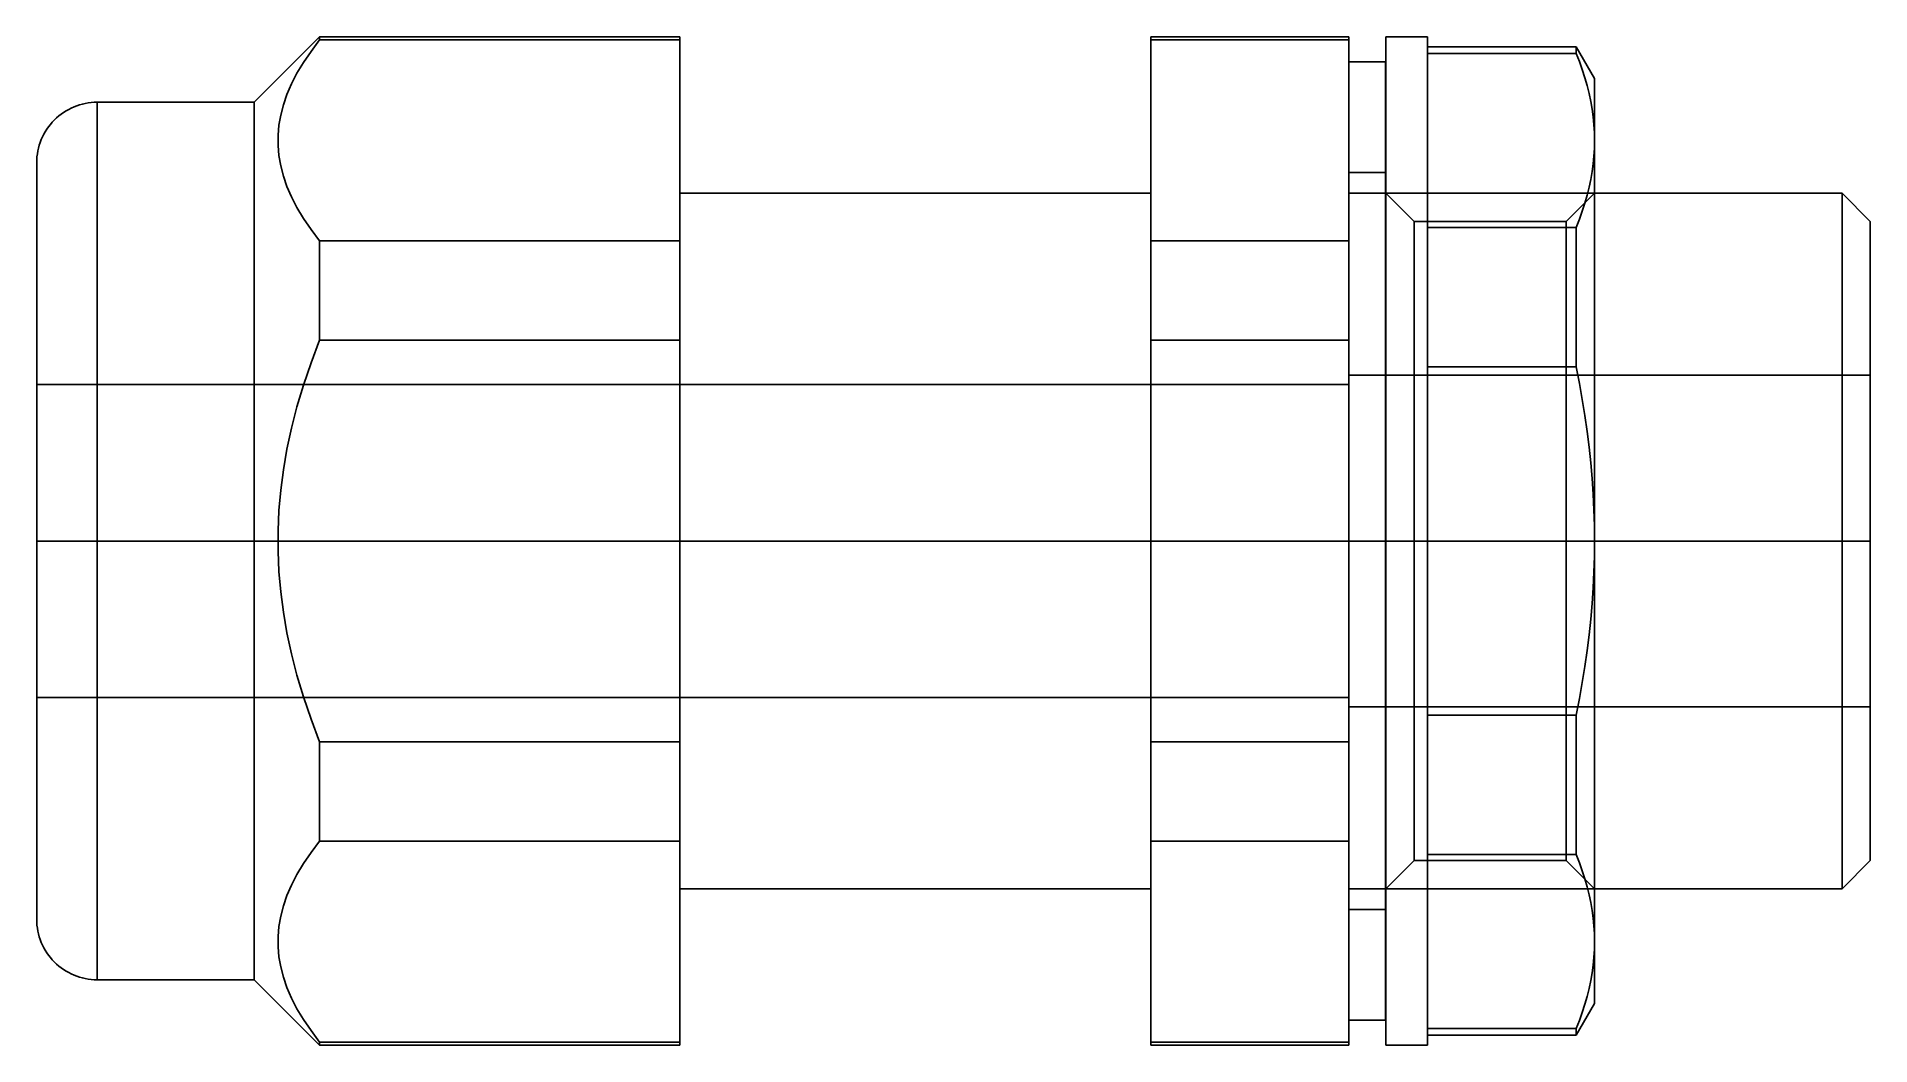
# Model space of a CAD drawing. Header units: millimetres. Extents: x -52.8 to 0, y -14.5 to 14.5.
import ezdxf

# ---------------------------------------------------------------- set-up
doc = ezdxf.new("R2010")
doc.units = ezdxf.units.MM
doc.layers.add('MAIN-1', color=7, linetype='Continuous')
doc.layers.add('MAIN-2', color=7, linetype='Continuous')

msp = doc.modelspace()

# ---------------------------------------------------------------- linework, layer by layer
at = {"layer": 'MAIN-1'}
for p, q in [((-44.61, 14.5), (-46.495, 12.615)), ((-44.61, 14.406), (-44.858, 14.079)), ((-34.25, 14.5), (-44.61, 14.5)), ((-44.61, 14.406), (-44.61, 14.5)), ((-34.25, 14.406), (-44.61, 14.406)), ((-34.25, 14.406), (-34.25, 14.5)), ((-34.25, 8.63), (-34.25, 14.406)), ((-20.7, 14.5), (-20.7, 14.406)), ((-20.7, 14.5), (-15, 14.5)), ((-20.7, 14.406), (-20.7, 8.63)), ((-20.7, 14.406), (-15, 14.406)), ((-15, 14.5), (-15, 14.406)), ((-15, 13.304), (-15, 14.406)), ((-13.935, 14.5), (-12.735, 14.5)), ((-13.935, -14.5), (-13.935, 14.5)), ((-12.735, 14.5), (-12.735, -14.5)), ((-45.075, 13.76), (-45.261, 13.448)), ((-44.858, 14.079), (-45.075, 13.76)), ((-13.95, 13.775), (-15, 13.775)), ((-13.95, -13.775), (-13.95, 13.775)), ((-12.735, 14.21), (-8.46, 14.21)), ((-8.46, 14.02), (-12.735, 14.02)), ((-8.46, 14.21), (-7.935, 13.3)), ((-8.46, 14.21), (-8.46, 14.02)), ((-8.46, 14.02), (-8.369, 13.784)), ((-8.369, 13.784), (-8.286, 13.552)), ((-45.261, 13.448), (-45.419, 13.141)), ((-15, 9.728), (-15, 13.306)), ((-8.286, 13.552), (-8.212, 13.321)), ((-8.212, 13.321), (-8.147, 13.093)), ((-7.935, 13.3), (-7.935, 11.518)), ((-45.55, 12.84), (-45.653, 12.542)), ((-45.419, 13.141), (-45.55, 12.84)), ((-8.147, 13.093), (-8.091, 12.866)), ((-8.091, 12.866), (-8.044, 12.641)), ((-51.01, 0), (-51.01, 12.615)), ((-46.495, 12.615), (-51.01, 12.615)), ((-46.495, -12.615), (-46.495, 12.615)), ((-45.73, 12.247), (-45.781, 11.955)), ((-45.653, 12.542), (-45.73, 12.247)), ((-8.044, 12.641), (-8.005, 12.416)), ((-8.005, 12.416), (-7.974, 12.192)), ((-7.974, 12.192), (-7.953, 11.968)), ((-45.781, 11.955), (-45.807, 11.664)), ((-45.807, 11.664), (-45.807, 11.373)), ((-7.953, 11.968), (-7.939, 11.743)), ((-7.939, 11.743), (-7.935, 11.518)), ((-45.807, 11.373), (-45.781, 11.081)), ((-45.781, 11.081), (-45.73, 10.789)), ((-7.939, 11.293), (-7.953, 11.069)), ((-7.935, 11.518), (-7.939, 11.293)), ((-7.935, 11.518), (-7.935, 0)), ((-52.75, 0), (-52.75, 10.875)), ((-45.73, 10.789), (-45.653, 10.494)), ((-8.005, 10.62), (-8.044, 10.396)), ((-7.974, 10.845), (-8.005, 10.62)), ((-7.953, 11.069), (-7.974, 10.845)), ((-45.653, 10.494), (-45.55, 10.196)), ((-45.55, 10.196), (-45.419, 9.895)), ((-8.091, 10.17), (-8.147, 9.943)), ((-8.044, 10.396), (-8.091, 10.17)), ((-45.419, 9.895), (-45.261, 9.589)), ((-45.261, 9.589), (-45.075, 9.276)), ((-20.7, 10), (-34.25, 10)), ((-15, 8.63), (-15, 9.727)), ((-13.935, 10), (-13.95, 10)), ((-8.212, 9.715), (-8.286, 9.485)), ((-8.147, 9.943), (-8.212, 9.715)), ((-0.812, 10), (-7.935, 10)), ((0, 9.188), (-0.812, 10)), ((-0.812, -10), (-0.812, 10)), ((-45.075, 9.276), (-44.858, 8.957)), ((-12.735, 9.016), (-8.46, 9.016)), ((-8.369, 9.252), (-8.46, 9.016)), ((-8.46, 9.016), (-8.46, 5.003)), ((-8.286, 9.485), (-8.369, 9.252)), ((0, -9.188), (0, 9.188)), ((-44.858, 8.957), (-44.61, 8.63)), ((-44.61, 8.63), (-34.25, 8.63)), ((-44.61, 5.776), (-44.61, 8.63)), ((-34.25, 5.776), (-34.25, 8.63)), ((-20.7, 8.63), (-20.7, 5.776)), ((-15, 8.63), (-20.7, 8.63)), ((-15, 5.776), (-15, 8.63)), ((-44.61, 5.776), (-44.858, 5.122)), ((-34.25, 5.776), (-44.61, 5.776)), ((-34.25, -5.776), (-34.25, 5.776)), ((-20.7, 5.776), (-20.7, -5.776)), ((-20.7, 5.776), (-15, 5.776)), ((-15, 3.586), (-15, 5.776)), ((-44.858, 5.122), (-45.075, 4.484)), ((-8.46, 5.003), (-12.735, 5.003)), ((-8.46, 5.003), (-8.369, 4.533)), ((-45.075, 4.484), (-45.261, 3.859)), ((-8.369, 4.533), (-8.286, 4.067)), ((-45.261, 3.859), (-45.419, 3.247)), ((-8.286, 4.067), (-8.212, 3.606)), ((-45.419, 3.247), (-45.55, 2.643)), ((-15, -3.586), (-15, 3.586)), ((-8.212, 3.606), (-8.147, 3.15)), ((-45.55, 2.643), (-45.653, 2.048)), ((-8.147, 3.15), (-8.091, 2.696)), ((-8.091, 2.696), (-8.044, 2.245)), ((-8.044, 2.245), (-8.005, 1.796)), ((-45.653, 2.048), (-45.73, 1.459)), ((-8.005, 1.796), (-7.974, 1.347)), ((-45.73, 1.459), (-45.781, 0.874)), ((-7.974, 1.347), (-7.953, 0.899)), ((-45.781, 0.874), (-45.807, 0.291)), ((-7.953, 0.899), (-7.939, 0.45)), ((-45.807, 0.291), (-45.807, -0.291)), ((-7.939, 0.45), (-7.935, 0)), ((-7.935, 0), (-7.939, -0.45)), ((-7.935, 0), (-7.935, -11.518)), ((-51.01, 0), (-52.75, 0)), ((-52.75, -10.875), (-52.75, 0)), ((-51.01, -12.615), (-51.01, 0)), ((-45.807, -0.291), (-45.781, -0.874)), ((-7.939, -0.45), (-7.953, -0.899)), ((-45.781, -0.874), (-45.73, -1.459)), ((-7.953, -0.899), (-7.974, -1.347)), ((-45.73, -1.459), (-45.653, -2.048)), ((-7.974, -1.347), (-8.005, -1.796)), ((-45.653, -2.048), (-45.55, -2.643)), ((-8.005, -1.796), (-8.044, -2.245)), ((-8.044, -2.245), (-8.091, -2.696)), ((-45.55, -2.643), (-45.419, -3.247)), ((-8.147, -3.15), (-8.212, -3.606)), ((-8.091, -2.696), (-8.147, -3.15)), ((-45.419, -3.247), (-45.261, -3.859)), ((-15, -5.776), (-15, -3.586)), ((-8.212, -3.606), (-8.286, -4.067)), ((-45.261, -3.859), (-45.075, -4.484)), ((-8.286, -4.067), (-8.369, -4.533)), ((-45.075, -4.484), (-44.858, -5.122)), ((-8.369, -4.533), (-8.46, -5.003)), ((-44.858, -5.122), (-44.61, -5.776)), ((-12.735, -5.003), (-8.46, -5.003)), ((-8.46, -5.003), (-8.46, -9.016)), ((-44.61, -5.776), (-34.25, -5.776)), ((-44.61, -8.63), (-44.61, -5.776)), ((-34.25, -8.63), (-34.25, -5.776)), ((-20.7, -5.776), (-20.7, -8.63)), ((-15, -5.776), (-20.7, -5.776)), ((-15, -8.63), (-15, -5.776)), ((-44.858, -8.957), (-45.075, -9.276)), ((-44.61, -8.63), (-44.858, -8.957)), ((-34.25, -8.63), (-44.61, -8.63)), ((-34.25, -14.406), (-34.25, -8.63)), ((-20.7, -8.63), (-20.7, -14.406)), ((-20.7, -8.63), (-15, -8.63)), ((-15, -9.727), (-15, -8.63)), ((-45.075, -9.276), (-45.261, -9.589)), ((-8.46, -9.016), (-12.735, -9.016)), ((-8.46, -9.016), (-8.369, -9.252)), ((-8.369, -9.252), (-8.286, -9.485)), ((-8.286, -9.485), (-8.212, -9.715)), ((-0.812, -10), (0, -9.188)), ((-45.419, -9.895), (-45.55, -10.196)), ((-45.261, -9.589), (-45.419, -9.895)), ((-34.25, -10), (-20.7, -10)), ((-15, -13.306), (-15, -9.728)), ((-13.95, -10), (-13.935, -10)), ((-8.212, -9.715), (-8.147, -9.943)), ((-8.147, -9.943), (-8.091, -10.17)), ((-7.935, -10), (-0.812, -10)), ((-45.653, -10.494), (-45.73, -10.789)), ((-45.55, -10.196), (-45.653, -10.494)), ((-8.091, -10.17), (-8.044, -10.396)), ((-8.044, -10.396), (-8.005, -10.62)), ((-45.73, -10.789), (-45.781, -11.081)), ((-8.005, -10.62), (-7.974, -10.845)), ((-7.974, -10.845), (-7.953, -11.069)), ((-7.953, -11.069), (-7.939, -11.293)), ((-45.781, -11.081), (-45.807, -11.373)), ((-45.807, -11.373), (-45.807, -11.664)), ((-7.939, -11.293), (-7.935, -11.518)), ((-7.935, -11.518), (-7.939, -11.743)), ((-7.935, -11.518), (-7.935, -13.3)), ((-45.807, -11.664), (-45.781, -11.955)), ((-45.781, -11.955), (-45.73, -12.247)), ((-7.953, -11.968), (-7.974, -12.192)), ((-7.939, -11.743), (-7.953, -11.968)), ((-51.01, -12.615), (-46.495, -12.615)), ((-46.495, -12.615), (-44.61, -14.5)), ((-45.73, -12.247), (-45.653, -12.542)), ((-45.653, -12.542), (-45.55, -12.84)), ((-8.044, -12.641), (-8.091, -12.866)), ((-8.005, -12.416), (-8.044, -12.641)), ((-7.974, -12.192), (-8.005, -12.416)), ((-45.55, -12.84), (-45.419, -13.141)), ((-45.419, -13.141), (-45.261, -13.448)), ((-8.147, -13.093), (-8.212, -13.321)), ((-8.091, -12.866), (-8.147, -13.093)), ((-45.261, -13.448), (-45.075, -13.76)), ((-15, -14.406), (-15, -13.304)), ((-7.935, -13.3), (-8.46, -14.21)), ((-8.286, -13.552), (-8.369, -13.784)), ((-8.212, -13.321), (-8.286, -13.552)), ((-45.075, -13.76), (-44.858, -14.079)), ((-44.858, -14.079), (-44.61, -14.406)), ((-15, -13.775), (-13.95, -13.775)), ((-12.735, -14.02), (-8.46, -14.02)), ((-8.46, -14.21), (-12.735, -14.21)), ((-8.369, -13.784), (-8.46, -14.02)), ((-8.46, -14.02), (-8.46, -14.21)), ((-44.61, -14.406), (-34.25, -14.406)), ((-44.61, -14.5), (-44.61, -14.406)), ((-44.61, -14.5), (-34.25, -14.5)), ((-34.25, -14.5), (-34.25, -14.406)), ((-20.7, -14.406), (-20.7, -14.5)), ((-15, -14.406), (-20.7, -14.406)), ((-20.7, -14.5), (-15, -14.5)), ((-15, -14.5), (-15, -14.406)), ((-12.735, -14.5), (-13.935, -14.5))]:
    msp.add_line(p, q, dxfattribs=at)
for centre, start, end in [((-51.01, 10.875), 89.9999, 180), ((-51.01, -10.875), 180, 270.0001)]:
    msp.add_arc(centre, 1.74, start, end, dxfattribs=at)
at = {"layer": 'MAIN-2'}
for p, q in [((-44.858, 14.079), (-44.61, 14.406)), ((-44.61, 14.5), (-44.61, 14.406)), ((-44.61, 14.406), (-34.25, 14.406)), ((-15, 14.406), (-20.7, 14.406)), ((-45.261, 13.448), (-45.075, 13.76)), ((-45.075, 13.76), (-44.858, 14.079)), ((-12.735, 14.02), (-8.46, 14.02)), ((-8.46, 14.02), (-8.46, 14.21)), ((-8.369, 13.784), (-8.46, 14.02)), ((-8.286, 13.552), (-8.369, 13.784)), ((-45.419, 13.141), (-45.261, 13.448)), ((-8.212, 13.321), (-8.286, 13.552)), ((-8.147, 13.093), (-8.212, 13.321)), ((-45.653, 12.542), (-45.55, 12.84)), ((-45.55, 12.84), (-45.419, 13.141)), ((-8.091, 12.866), (-8.147, 13.093)), ((-8.044, 12.641), (-8.091, 12.866)), ((-51.01, 12.615), (-51.01, 0)), ((-46.495, 12.615), (-46.495, -12.615)), ((-45.781, 11.955), (-45.73, 12.247)), ((-45.73, 12.247), (-45.653, 12.542)), ((-8.005, 12.416), (-8.044, 12.641)), ((-7.974, 12.192), (-8.005, 12.416)), ((-7.953, 11.968), (-7.974, 12.192)), ((-45.807, 11.664), (-45.781, 11.955)), ((-45.807, 11.373), (-45.807, 11.664)), ((-7.939, 11.743), (-7.953, 11.968)), ((-7.935, 11.518), (-7.939, 11.743)), ((-45.781, 11.081), (-45.807, 11.373)), ((-45.73, 10.789), (-45.781, 11.081)), ((-7.953, 11.069), (-7.939, 11.293)), ((-7.939, 11.293), (-7.935, 11.518)), ((-45.653, 10.494), (-45.73, 10.789)), ((-13.95, 10.6), (-15, 10.6)), ((-8.044, 10.396), (-8.005, 10.62)), ((-8.005, 10.62), (-7.974, 10.845)), ((-7.974, 10.845), (-7.953, 11.069)), ((-45.55, 10.196), (-45.653, 10.494)), ((-45.419, 9.895), (-45.55, 10.196)), ((-8.147, 9.943), (-8.091, 10.17)), ((-8.091, 10.17), (-8.044, 10.396)), ((-45.261, 9.589), (-45.419, 9.895)), ((-45.075, 9.276), (-45.261, 9.589)), ((-13.95, 10), (-15, 10)), ((-7.935, 10), (-13.935, 10)), ((-13.935, 10), (-13.123, 9.188)), ((-8.747, 9.188), (-7.935, 10)), ((-8.286, 9.485), (-8.212, 9.715)), ((-8.212, 9.715), (-8.147, 9.943)), ((-0.812, 10), (-0.812, -10)), ((-44.858, 8.957), (-45.075, 9.276)), ((-13.123, -9.188), (-13.123, 9.188)), ((-13.123, 9.188), (-8.747, 9.188)), ((-13.123, 9.188), (-13.123, -9.188)), ((-8.46, 9.016), (-12.735, 9.016)), ((-8.747, -9.188), (-8.747, 9.188)), ((-8.747, 9.188), (-8.747, -9.188)), ((-8.46, 9.016), (-8.369, 9.252)), ((-8.46, 5.003), (-8.46, 9.016)), ((-8.369, 9.252), (-8.286, 9.485)), ((-44.61, 8.63), (-44.858, 8.957)), ((-44.61, 8.63), (-44.61, 5.776)), ((-34.25, 8.63), (-44.61, 8.63)), ((-20.7, 8.63), (-15, 8.63)), ((-44.858, 5.122), (-44.61, 5.776)), ((-44.61, 5.776), (-34.25, 5.776)), ((-15, 5.776), (-20.7, 5.776)), ((-45.075, 4.484), (-44.858, 5.122)), ((-15, 0), (-15, 4.77)), ((-15, 4.77), (0, 4.77)), ((-12.735, 5.003), (-8.46, 5.003)), ((-8.369, 4.533), (-8.46, 5.003)), ((-52.75, 4.5), (-15, 4.5)), ((-45.261, 3.859), (-45.075, 4.484)), ((-8.286, 4.067), (-8.369, 4.533)), ((-45.419, 3.247), (-45.261, 3.859)), ((-8.212, 3.606), (-8.286, 4.067)), ((-45.55, 2.643), (-45.419, 3.247)), ((-8.147, 3.15), (-8.212, 3.606)), ((-45.653, 2.048), (-45.55, 2.643)), ((-8.091, 2.696), (-8.147, 3.15)), ((-8.044, 2.245), (-8.091, 2.696)), ((-8.005, 1.796), (-8.044, 2.245)), ((-45.73, 1.459), (-45.653, 2.048)), ((-7.974, 1.347), (-8.005, 1.796)), ((-45.781, 0.874), (-45.73, 1.459)), ((-7.953, 0.899), (-7.974, 1.347)), ((-45.807, 0.291), (-45.781, 0.874)), ((-7.939, 0.45), (-7.953, 0.899)), ((-52.75, 0), (-51.01, 0)), ((-15, 0), (-52.75, 0)), ((-51.01, 0), (-51.01, -12.615)), ((-45.807, -0.291), (-45.807, 0.291)), ((0, 0), (-15, 0)), ((-7.935, 0), (-7.939, 0.45)), ((-52.75, 0), (-15, 0)), ((-45.781, -0.874), (-45.807, -0.291)), ((-15, 0), (0, 0)), ((-15, 0), (-15, -4.77)), ((-7.953, -0.899), (-7.939, -0.45)), ((-7.939, -0.45), (-7.935, 0)), ((-45.73, -1.459), (-45.781, -0.874)), ((-7.974, -1.347), (-7.953, -0.899)), ((-45.653, -2.048), (-45.73, -1.459)), ((-8.005, -1.796), (-7.974, -1.347)), ((-45.55, -2.643), (-45.653, -2.048)), ((-8.044, -2.245), (-8.005, -1.796)), ((-8.091, -2.696), (-8.044, -2.245)), ((-45.419, -3.247), (-45.55, -2.643)), ((-8.212, -3.606), (-8.147, -3.15)), ((-8.147, -3.15), (-8.091, -2.696)), ((-45.261, -3.859), (-45.419, -3.247)), ((-8.286, -4.067), (-8.212, -3.606)), ((-45.075, -4.484), (-45.261, -3.859)), ((-8.369, -4.533), (-8.286, -4.067)), ((-52.75, -4.5), (-15, -4.5)), ((-44.858, -5.122), (-45.075, -4.484)), ((-8.46, -5.003), (-8.369, -4.533)), ((-44.61, -5.776), (-44.858, -5.122)), ((-15, -4.77), (0, -4.77)), ((-8.46, -5.003), (-12.735, -5.003)), ((-8.46, -9.016), (-8.46, -5.003)), ((-44.61, -5.776), (-44.61, -8.63)), ((-34.25, -5.776), (-44.61, -5.776)), ((-20.7, -5.776), (-15, -5.776)), ((-45.075, -9.276), (-44.858, -8.957)), ((-44.858, -8.957), (-44.61, -8.63)), ((-44.61, -8.63), (-34.25, -8.63)), ((-15, -8.63), (-20.7, -8.63)), ((-45.261, -9.589), (-45.075, -9.276)), ((-13.123, -9.188), (-13.935, -10)), ((-8.747, -9.188), (-13.123, -9.188)), ((-12.735, -9.016), (-8.46, -9.016)), ((-7.935, -10), (-8.747, -9.188)), ((-8.369, -9.252), (-8.46, -9.016)), ((-8.286, -9.485), (-8.369, -9.252)), ((-8.212, -9.715), (-8.286, -9.485)), ((-45.55, -10.196), (-45.419, -9.895)), ((-45.419, -9.895), (-45.261, -9.589)), ((-15, -10), (-13.95, -10)), ((-13.935, -10), (-7.935, -10)), ((-8.147, -9.943), (-8.212, -9.715)), ((-8.091, -10.17), (-8.147, -9.943)), ((-45.73, -10.789), (-45.653, -10.494)), ((-45.653, -10.494), (-45.55, -10.196)), ((-8.044, -10.396), (-8.091, -10.17)), ((-8.005, -10.62), (-8.044, -10.396)), ((-45.781, -11.081), (-45.73, -10.789)), ((-15, -10.6), (-13.95, -10.6)), ((-7.974, -10.845), (-8.005, -10.62)), ((-7.953, -11.069), (-7.974, -10.845)), ((-7.939, -11.293), (-7.953, -11.069)), ((-45.807, -11.373), (-45.781, -11.081)), ((-45.807, -11.664), (-45.807, -11.373)), ((-7.935, -11.518), (-7.939, -11.293)), ((-7.939, -11.743), (-7.935, -11.518)), ((-45.781, -11.955), (-45.807, -11.664)), ((-45.73, -12.247), (-45.781, -11.955)), ((-7.974, -12.192), (-7.953, -11.968)), ((-7.953, -11.968), (-7.939, -11.743)), ((-45.653, -12.542), (-45.73, -12.247)), ((-45.55, -12.84), (-45.653, -12.542)), ((-8.091, -12.866), (-8.044, -12.641)), ((-8.044, -12.641), (-8.005, -12.416)), ((-8.005, -12.416), (-7.974, -12.192)), ((-45.419, -13.141), (-45.55, -12.84)), ((-45.261, -13.448), (-45.419, -13.141)), ((-8.212, -13.321), (-8.147, -13.093)), ((-8.147, -13.093), (-8.091, -12.866)), ((-45.075, -13.76), (-45.261, -13.448)), ((-8.369, -13.784), (-8.286, -13.552)), ((-8.286, -13.552), (-8.212, -13.321)), ((-44.858, -14.079), (-45.075, -13.76)), ((-44.61, -14.406), (-44.858, -14.079)), ((-8.46, -14.02), (-12.735, -14.02)), ((-8.46, -14.02), (-8.369, -13.784)), ((-8.46, -14.21), (-8.46, -14.02)), ((-44.61, -14.406), (-44.61, -14.5)), ((-34.25, -14.406), (-44.61, -14.406)), ((-20.7, -14.406), (-15, -14.406))]:
    msp.add_line(p, q, dxfattribs=at)

doc.saveas('drawing.dxf')
